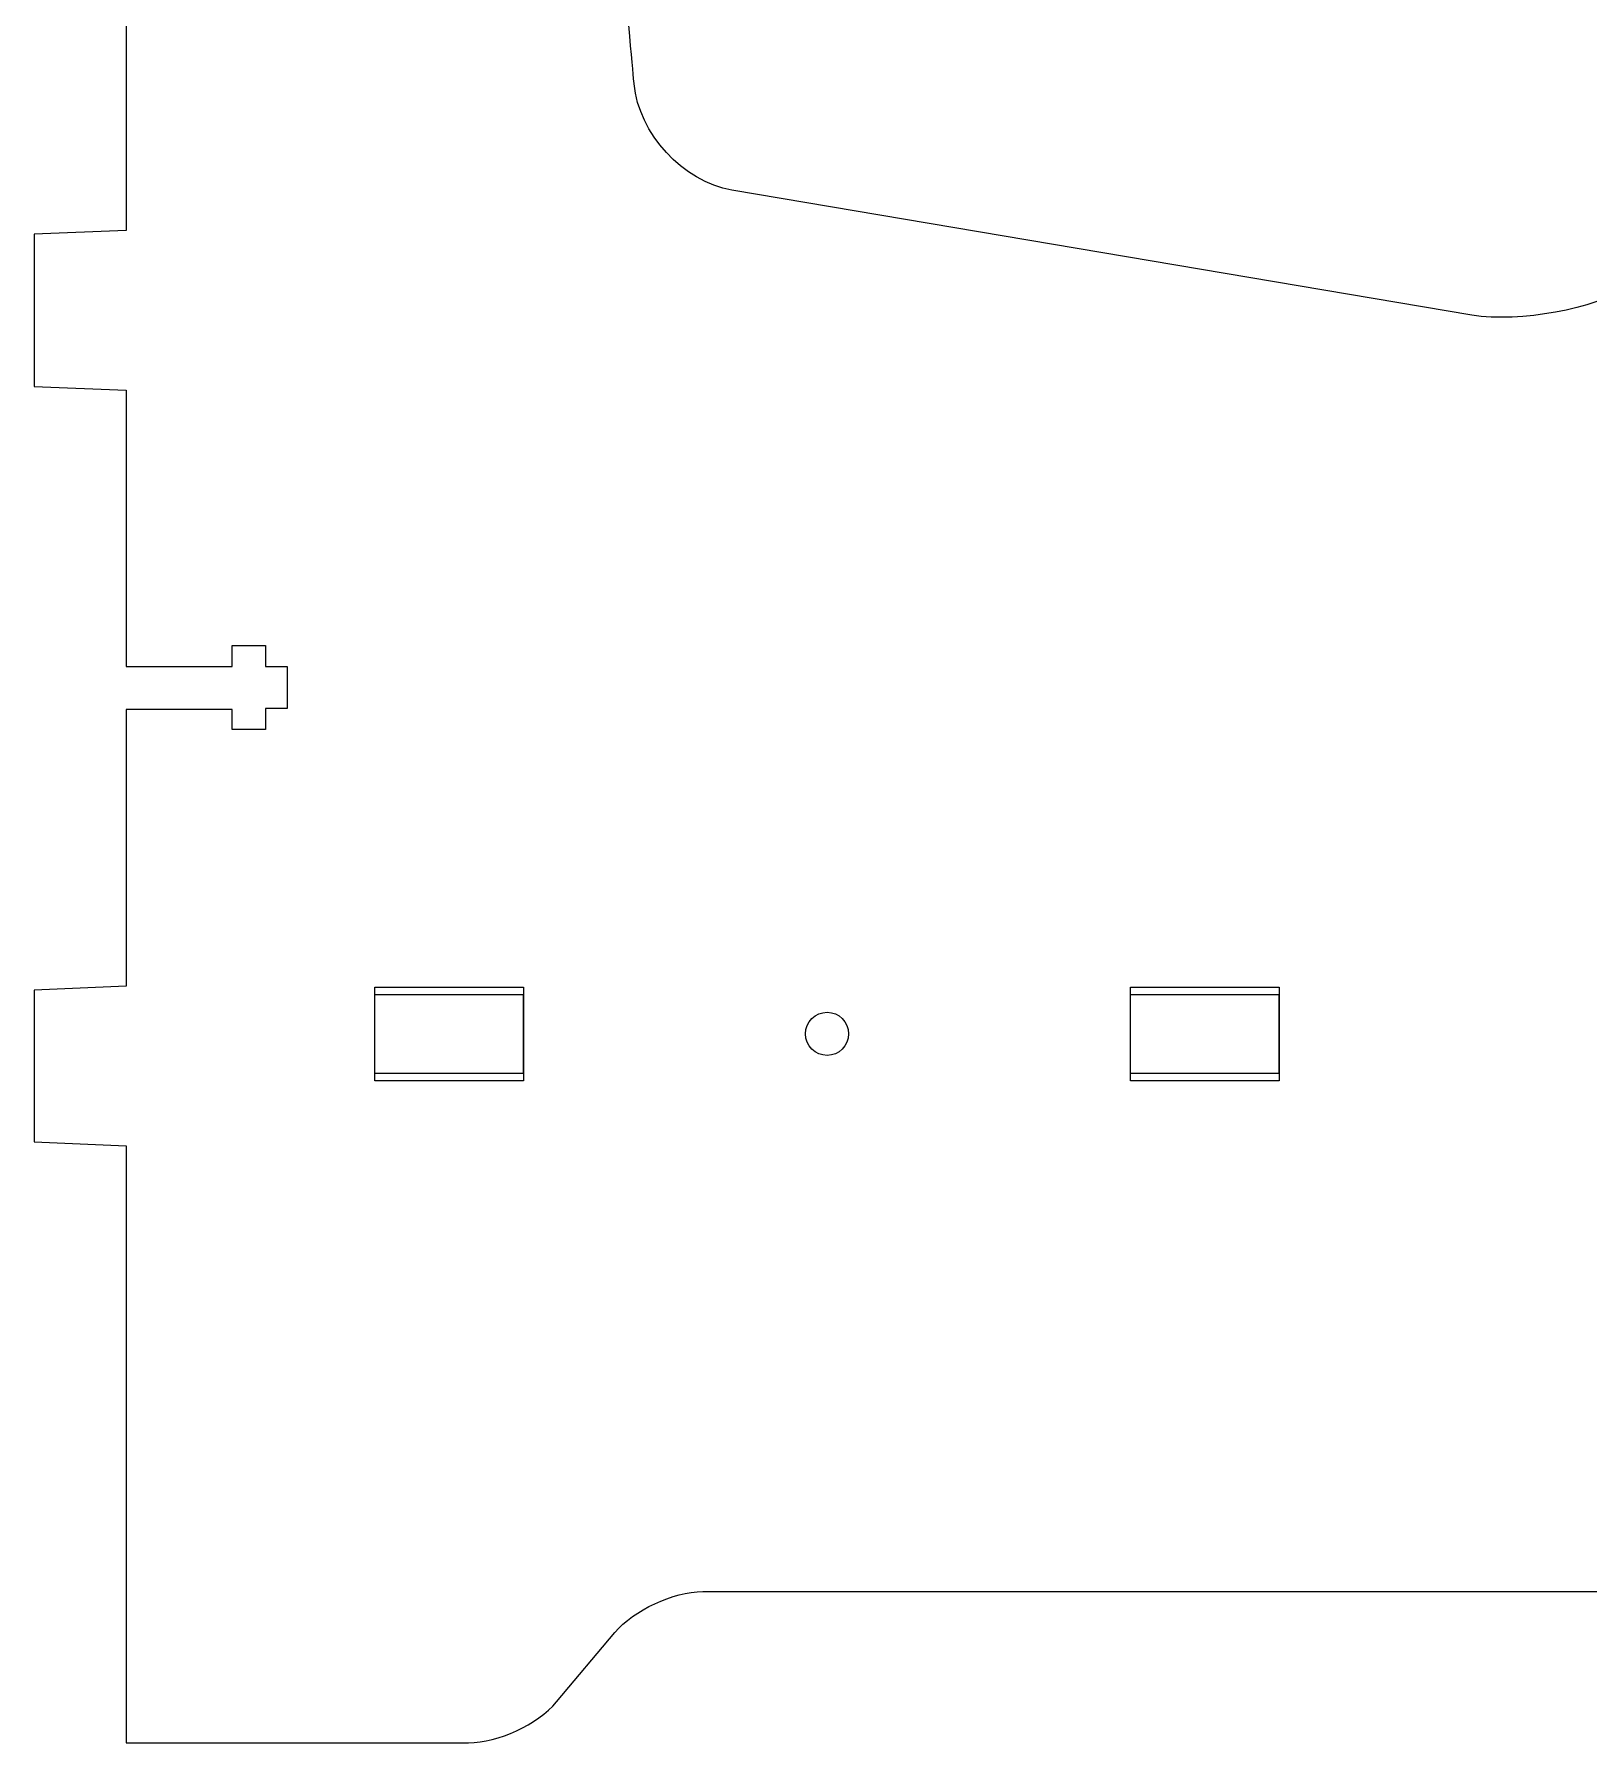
# Model space of a CAD drawing. Header units: millimetres. Extents: x 116 to 1400, y -150 to 993.
# Drawn here: x 1058.7 to 1161.6, y -58.7 to 54.3 of the extents above; entities that cross this region are included whole.
import ezdxf

# ---------------------------------------------------------------- set-up
doc = ezdxf.new("R2010")
doc.units = ezdxf.units.MM
for name, color, linetype in [('CHANGED_PARTS', 3, 'Continuous'), ('CUTS', 1, 'Continuous'), ('ORIGIONAL_PARTS_THAT_WERE_', 6, 'Continuous')]:
    doc.layers.add(name, color=color, linetype=linetype)

msp = doc.modelspace()

# ---------------------------------------------------------------- linework, layer by layer
at = {"layer": 'CHANGED_PARTS'}
for p, q in [((1081.26, -14.42), (1081.26, -9.22)), ((1081.26, -9.22), (1091.11, -9.22)), ((1091.11, -14.42), (1091.11, -9.22)), ((1131.26, -14.42), (1131.26, -9.22)), ((1131.26, -9.22), (1141.11, -9.22)), ((1141.11, -14.42), (1141.11, -9.22)), ((1081.26, -14.42), (1091.11, -14.42)), ((1131.26, -14.42), (1141.11, -14.42))]:
    msp.add_line(p, q, dxfattribs=at)
at = {"layer": 'CUTS', "color": 1}
for points in [[(1064.81, 112.5), (1064.81, 41.33), (1058.72, 41.08), (1058.72, 31.02), (1064.81, 30.77), (1064.81, 12.48), (1071.83, 12.48), (1071.83, 13.88), (1074.03, 13.88), (1074.03, 12.48), (1075.47, 12.48), (1075.47, 9.71), (1074.03, 9.71), (1074.03, 8.31), (1071.83, 8.31), (1071.83, 9.64), (1064.81, 9.64), (1064.81, -8.67), (1058.72, -8.92), (1058.72, -18.97), (1064.81, -19.22), (1064.81, -58.72), (1087.47, -58.72)], [(1153.85, 35.72), (1104.89, 43.99)], [(1102.96, -48.72), (1352.99, -48.72)], [(1093.28, -56.02), (1097.15, -51.42)]]:
    msp.add_lwpolyline(points, dxfattribs=at)
for points in [[(1098.42, 51.03), (1098.42, 51.03), (1093.07, 106.9), (1093.07, 165.48)], [(1104.89, 43.99), (1101.64, 44.58), (1098.73, 47.75), (1098.42, 51.03)], [(1164.38, 37.64), (1161.85, 36.11), (1157.11, 35.25), (1153.85, 35.72)], [(1109.76, -11.82), (1109.76, -11.03), (1110.4, -10.39), (1111.19, -10.39)], [(1111.19, -10.39), (1111.97, -10.39), (1112.61, -11.03), (1112.61, -11.82)], [(1111.19, -13.24), (1110.4, -13.24), (1109.76, -12.61), (1109.76, -11.82)], [(1112.61, -11.82), (1112.61, -12.61), (1111.97, -13.24), (1111.19, -13.24)], [(1097.15, -51.42), (1098.4, -49.94), (1101.01, -48.72), (1102.96, -48.72)], [(1087.47, -58.72), (1089.42, -58.72), (1092.03, -57.51), (1093.28, -56.02)]]:
    msp.add_open_spline(points, degree=3, dxfattribs=at)
at = {"layer": 'ORIGIONAL_PARTS_THAT_WERE_', "color": 6}
for points in [[(1081.26, -8.72), (1091.11, -8.72), (1091.11, -14.92), (1081.26, -14.92), (1081.26, -8.72), (1081.26, -8.72)], [(1131.26, -8.72), (1141.11, -8.72), (1141.11, -14.92), (1131.26, -14.92), (1131.26, -8.72), (1131.26, -8.72)]]:
    msp.add_lwpolyline(points, dxfattribs=at)

doc.saveas('drawing.dxf')
